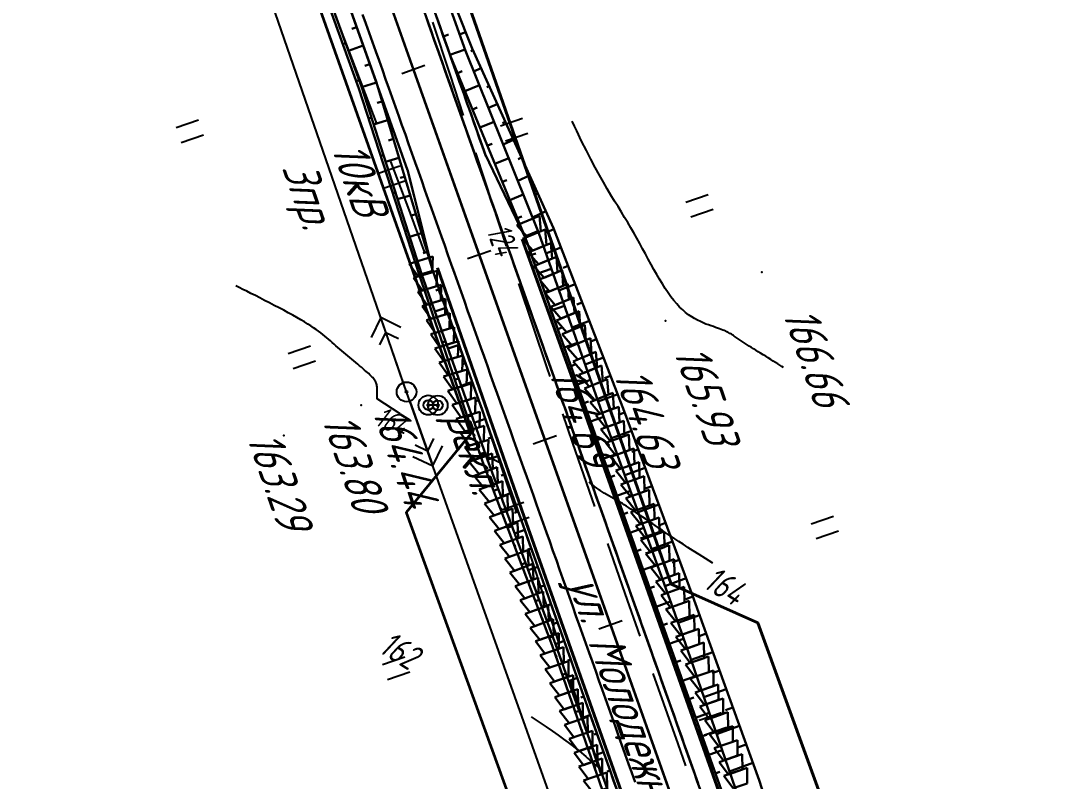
# Model space of a CAD drawing. Header units: millimetres. Extents: x -698 to 8131, y -704 to 4503.
# Drawn here: x 7838.7 to 7945.5, y -22.7 to 54.7 of the extents above; entities that cross this region are included whole.
import ezdxf

# ---------------------------------------------------------------- set-up
doc = ezdxf.new("R2010")
doc.units = ezdxf.units.MM
doc.linetypes.add('CONTI', pattern=[0])
for name, color, linetype, lineweight in [('10', 1, 'Continuous', 35), ('КОПИЯ_ОСЬ_13_ОТКОСЫ', 7, 'Continuous', 30), ('КОПИЯ_ОСЬ_ГРАНИЦЫ_ПОЛОС', 7, 'Continuous', 30), ('КОПИЯ_ОСЬ_ОТКОСЫ', 7, 'Continuous', 30), ('Огражд-перила', 1, 'ограждение2', 40), ('ОСЬ_ВЕРХ_ПОКРЫТИЯ_ГРАНИЦЫ_ПОЛОС', 7, 'Continuous', 30), ('ОСЬ_ВЕРХ_ПОКРЫТИЯ_ОСЬ', 1, 'Continuous', 30)]:
    doc.layers.add(name, color=color, linetype=linetype, lineweight=lineweight)
for name, color, linetype in [('GOR_BDEFAULT', 212, 'CONTI'), ('NAD_MDEFAULT', 7, 'CONTI'), ('PI_OTDEFAULT', 172, 'CONTI'), ('PI_TTDEFAULT', 5, 'CONTI'), ('SIT_LDEFAULT', 7, 'CONTI'), ('USLZNDEFAULT', 7, 'CONTI'), ('ZAPSKDEFAULT', 7, 'CONTI'), ('канава', 7, 'Continuous'), ('ОСЬ_ВЕРХ_ПОКРЫТИЯ_ПИКЕТЫ', 1, 'Continuous'), ('разметка', 7, 'Continuous')]:
    doc.layers.add(name, color=color, linetype=linetype)
doc.layers.get('КОПИЯ_ОСЬ_ОТКОСЫ').off()
doc.styles.add('eskd', font='isocpeui.ttf', dxfattribs={"width": 1.2})
doc.styles.add('SHRFT', font='isocpeui.ttf', dxfattribs={"width": 3.5})
doc.styles.get("Standard").update_dxf_attribs({"font": 'isocpeui.ttf'})
doc.linetypes.add('ограждение2', pattern='A,0.25,-0.1,[132,ltypeshp.shx,S=0.1,R=0,X=-0.1,Y=0],-0.1,1', length=1.45)

# ---------------------------------------------------------------- blocks, each defined once
blk = doc.blocks.new('BL_2011')
at = {"color": 0}
for p, q in [((0, 0), (0, 2.4)), ((1.6, 0), (1.6, 2.4))]:
    blk.add_line(p, q, dxfattribs=at)
blk = doc.blocks.new('BL_22')
at = {"color": 0}
for radius in [1, 0.5, 0.1]:
    blk.add_circle((0, 0), radius, dxfattribs=at)
blk = doc.blocks.new('BL_26')
at = {"color": 0}
for radius in [1, 0.1]:
    blk.add_circle((0, 0), radius, dxfattribs=at)
blk = doc.blocks.new('6')
at = {"layer": 'канава', "color": 5, "linetype": 'Continuous', "lineweight": 30}
for p, q in [((-1.5, -1.25), (-1.5, 1.25)), ((0, 0.75), (-1.5, 1.25)), ((0, 0.75), (0, -0.75)), ((0, -0.75), (-1.5, -1.25))]:
    blk.add_line(p, q, dxfattribs=at)
blk = doc.blocks.new('*U54')
at = {"layer": 'КОПИЯ_ОСЬ_13_ОТКОСЫ'}
for points in [[(167.95, -197.5), (170.99, -205.97), (178.44, -224.55), (185.1, -243.41), (191.91, -262.21), (193.57, -266.93), (198.46, -281.11), (204.63, -300.14), (211.07, -319.08), (215.85, -332.55), (217.43, -337.05), (217.75, -337.95), (219.45, -342.67), (227.45, -365.04)], [(168.33, -197.36), (171.65, -205.74), (179.94, -224.02), (187.15, -242.68), (194.08, -261.44), (195.79, -266.14), (200.87, -280.25), (206.99, -299.31), (213.31, -318.28), (218.42, -331.64), (220.13, -336.11), (220.46, -337), (222.47, -341.62), (226.05, -351.01), (227.8, -355.72), (231.48, -365.08)], [(170.98, -204.07), (170.39, -204.3)], [(171.73, -205.92), (171.54, -206.01)], [(172.56, -207.74), (171.83, -208.07)], [(173.38, -209.56), (173.14, -209.67)], [(174.21, -211.39), (173.32, -211.79)], [(175.03, -213.21), (174.74, -213.34)], [(175.86, -215.03), (174.81, -215.5)], [(176.69, -216.85), (176.34, -217.01)], [(177.51, -218.67), (176.3, -219.22)], [(178.34, -220.49), (177.93, -220.68)], [(179.16, -222.31), (177.79, -222.94)], [(179.98, -224.14), (179.51, -224.32)], [(180.7, -226), (179.16, -226.6)], [(181.43, -227.87), (180.91, -228.07)], [(182.15, -229.73), (180.5, -230.37)], [(182.87, -231.6), (182.32, -231.81)], [(183.59, -233.46), (181.83, -234.15)], [(184.31, -235.33), (183.73, -235.56)], [(185.03, -237.2), (183.16, -237.92)], [(185.76, -239.06), (185.13, -239.3)], [(186.48, -240.93), (184.5, -241.69)], [(187.2, -242.79), (186.53, -243.04)], [(187.89, -244.67), (185.83, -245.43)], [(188.58, -246.54), (187.9, -246.8)], [(189.28, -248.42), (187.2, -249.19)], [(189.97, -250.3), (189.28, -250.55)], [(190.66, -252.17), (188.56, -252.95)], [(191.35, -254.05), (190.65, -254.31)], [(192.05, -255.92), (189.92, -256.71)], [(192.74, -257.8), (192.03, -258.06)], [(193.43, -259.68), (191.28, -260.47)], [(194.13, -261.55), (193.41, -261.81)], [(194.81, -263.43), (192.62, -264.23)], [(195.49, -265.31), (194.76, -265.58)], [(196.17, -267.19), (193.94, -268)], [(196.85, -269.08), (196.1, -269.34)], [(197.53, -270.96), (195.24, -271.78)], [(198.2, -272.84), (197.44, -273.11)], [(198.88, -274.72), (196.54, -275.56)], [(199.56, -276.6), (198.78, -276.88)], [(200.24, -278.48), (197.85, -279.34)]]:
    blk.add_lwpolyline(points, dxfattribs=at)
blk = doc.blocks.new('*U57')
at = {"layer": 'КОПИЯ_ОСЬ_13_ОТКОСЫ'}
for points in [[(188.25, -210.28), (191.32, -218.74), (197.44, -237.79), (204.1, -256.65), (211.04, -275.41), (212.7, -280.12), (217.8, -294.23), (224.73, -312.99), (236.18, -345.3), (242.54, -363.54), (248.72, -381.84)], [(187.97, -210.38), (191.02, -218.84), (197.2, -237.87), (203.6, -256.82), (210.68, -275.53), (217.24, -294.43), (224.03, -313.24), (235.19, -345.65), (237.94, -353.71), (240.65, -361.78), (241.79, -365.22), (243.64, -370.85)], [(188.72, -212.45), (188.81, -212.41)], [(189.39, -214.33), (189.68, -214.22)], [(190.07, -216.21), (190.17, -216.17)], [(190.75, -218.09), (191.04, -217.98)], [(191.39, -219.98), (191.49, -219.95)], [(192.01, -221.89), (192.3, -221.79)], [(192.63, -223.79), (192.72, -223.76)], [(193.25, -225.69), (193.52, -225.6)], [(193.86, -227.59), (193.96, -227.56)], [(194.48, -229.49), (194.74, -229.41)], [(195.1, -231.4), (195.19, -231.37)], [(195.72, -233.3), (195.97, -233.22)], [(196.34, -235.2), (196.42, -235.17)], [(196.95, -237.1), (197.19, -237.03)], [(197.58, -239), (197.66, -238.97)], [(198.22, -240.9), (198.5, -240.8)], [(198.86, -242.79), (198.96, -242.76)], [(199.5, -244.69), (199.84, -244.57)], [(200.14, -246.58), (200.25, -246.54)], [(200.78, -248.48), (201.17, -248.35)], [(201.42, -250.37), (201.55, -250.33)], [(202.06, -252.27), (202.5, -252.12)], [(202.7, -254.16), (202.85, -254.11)], [(203.34, -256.06), (203.84, -255.89)], [(204.02, -257.94), (204.18, -257.87)], [(204.73, -259.81), (205.21, -259.63)], [(205.44, -261.68), (205.59, -261.62)], [(206.14, -263.55), (206.59, -263.38)], [(206.85, -265.42), (207, -265.36)], [(207.56, -267.29), (207.98, -267.13)], [(208.27, -269.16), (208.41, -269.11)], [(208.97, -271.03), (209.36, -270.88)], [(209.68, -272.9), (209.81, -272.85)], [(210.39, -274.77), (210.75, -274.64)], [(211.07, -276.65), (211.19, -276.61)], [(211.72, -278.54), (212.1, -278.41)], [(212.38, -280.43), (212.5, -280.39)], [(213.03, -282.32), (213.45, -282.18)], [(213.69, -284.21), (213.83, -284.16)], [(214.35, -286.1), (214.81, -285.94)], [(215, -287.99), (215.15, -287.94)]]:
    blk.add_lwpolyline(points, dxfattribs=at)

msp = doc.modelspace()

# ---------------------------------------------------------------- linework, layer by layer
at = {"layer": '10'}
for points in [[(7384.5, 596.29), (7438.51, 545.9), (7502.4, 474.09), (7557.08, 408.21), (7599.64, 364.49), (7714.09, 267.32), (7782.33, 205.66), (7802.95, 187.96), (7827.05, 167.28), (7831.93, 163.09), (7846.05, 144.89), (7851.59, 137.76), (7868.69, 97.28), (7876.34, 79.15), (7881.94, 63.12), (7904.92, -2.65), (7913.74, -6.59), (7929.84, -50.89), (7929.84, -50.89), (7966.05, -166.92), (7964.87, -168.84), (7968.62, -174.87), (7974.57, -194.31), (7993.63, -264.5)], [(7863.85, 70.86), (7884.48, 12.62), (7877.93, 4.65), (7901.5, -60.46), (7901.5, -60.46), (7903.35, -66.7), (7920.3, -88.72), (7920.3, -88.72), (7924.88, -103.01), (7927.52, -111.3), (7935.55, -136.47), (7947.79, -175.84), (7939.21, -182.26), (7941.85, -190.57), (7950.43, -184.33), (7954.71, -198.61), (7954.71, -198.61), (7964.68, -232.4), (7972.35, -287.43), (7972.92, -291.48), (7975.03, -306.55), (7979.8, -321.22), (7971.07, -330.47)], [(8007.61, -334.04), (8006.05, -312.95), (7993.63, -264.5), (7974.57, -194.31), (7968.62, -174.87), (7964.87, -168.84), (7966.05, -166.92), (7929.84, -50.89), (7929.84, -50.89), (7913.74, -6.59), (7904.92, -2.65), (7881.94, 63.12)]]:
    msp.add_lwpolyline(points, dxfattribs=at)
at = {"layer": 'GOR_BDEFAULT', "color": 212, "flags": 128}
for points, elevation in [([(7895.3, 43.51), (7895.07, 43.99), (7894.83, 44.48)], 166), ([(7916.36, 19.42), (7916.18, 19.53), (7915.98, 19.65), (7915.77, 19.78), (7915.54, 19.92), (7915.3, 20.07), (7915.05, 20.23), (7914.79, 20.39), (7914.54, 20.55), (7914.28, 20.71), (7914.02, 20.87), (7913.77, 21.02), (7913.53, 21.18), (7913.29, 21.32), (7913.08, 21.46), (7912.87, 21.59), (7911.32, 22.61), (7911.26, 22.66), (7911.2, 22.7), (7911.13, 22.75), (7911.06, 22.8), (7910.98, 22.85), (7910.89, 22.89), (7910.8, 22.95), (7910.7, 23), (7910.59, 23.05), (7910.47, 23.11), (7910.33, 23.17), (7910.19, 23.23), (7910.02, 23.29), (7909.85, 23.36), (7909.65, 23.43), (7909.44, 23.5), (7909.22, 23.57), (7908.98, 23.65), (7908.72, 23.74), (7908.46, 23.84), (7908.18, 23.96), (7907.9, 24.09), (7907.61, 24.23), (7907.31, 24.4), (7907.01, 24.58), (7906.7, 24.79), (7906.39, 25.02), (7906.09, 25.28), (7905.78, 25.57), (7905.48, 25.89), (7905.18, 26.24), (7904.89, 26.62), (7904.6, 27.03), (7904.31, 27.46), (7904.02, 27.92), (7903.74, 28.39), (7903.45, 28.88), (7903.17, 29.39), (7902.88, 29.91), (7902.59, 30.44), (7902.31, 30.97), (7902.01, 31.51), (7901.72, 32.04), (7901.42, 32.58), (7901.12, 33.11), (7900.81, 33.64), (7900.5, 34.16), (7900.18, 34.69), (7899.85, 35.23), (7899.51, 35.79), (7899.15, 36.36), (7898.79, 36.97), (7898.41, 37.61), (7898.02, 38.29), (7897.62, 39.01), (7897.19, 39.79), (7896.75, 40.62), (7896.29, 41.51), (7895.8, 42.47), (7895.3, 43.51)], 166), ([(7877.32, 14.69), (7874.99, 16.23), (7874.98, 16.3), (7874.98, 16.38), (7874.98, 16.47), (7874.98, 16.56), (7874.99, 16.65), (7874.99, 16.75), (7874.99, 16.85), (7875, 16.95), (7875, 17.05), (7875, 17.15), (7875, 17.25), (7875, 17.36), (7874.99, 17.46), (7874.97, 17.56), (7874.95, 17.65), (7874.93, 17.74), (7874.89, 17.84), (7874.85, 17.93), (7874.81, 18.01), (7874.75, 18.1), (7874.69, 18.19), (7874.62, 18.28), (7874.54, 18.38), (7874.45, 18.47), (7874.36, 18.57), (7874.25, 18.68), (7874.13, 18.79), (7874, 18.9), (7873.87, 19.02), (7873.72, 19.15), (7873.56, 19.29), (7873.39, 19.44), (7873.21, 19.59), (7873.02, 19.75), (7872.82, 19.91), (7872.63, 20.08), (7872.42, 20.25), (7872.21, 20.42), (7872.01, 20.59), (7871.8, 20.77), (7871.59, 20.94), (7871.38, 21.12), (7871.18, 21.29), (7870.98, 21.46), (7870.79, 21.63), (7870.6, 21.8), (7870.42, 21.96), (7870.24, 22.12), (7870.05, 22.28), (7869.87, 22.44), (7869.67, 22.6), (7869.47, 22.76), (7869.26, 22.93), (7869.03, 23.1), (7868.79, 23.27), (7868.52, 23.46), (7868.24, 23.65), (7867.93, 23.84), (7867.59, 24.05), (7867.22, 24.27), (7866.83, 24.5), (7866.4, 24.74), (7865.95, 24.98), (7865.49, 25.24), (7865.01, 25.49), (7864.52, 25.74), (7864.03, 26), (7863.54, 26.25), (7863.06, 26.49), (7862.6, 26.73), (7862.15, 26.95), (7861.72, 27.17), (7861.32, 27.37), (7860.95, 27.55), (7860.61, 27.72)], 164), ([(7887.41, 9.85), (7887.34, 9.78), (7885.3, 10.77)], 164), ([(7909.15, -0.5), (7908.42, -0.04), (7907.76, 0.38), (7907.16, 0.76), (7906.62, 1.1), (7906.14, 1.42), (7905.7, 1.7), (7905.3, 1.96), (7904.94, 2.19), (7904.62, 2.41), (7904.32, 2.61), (7904.04, 2.8), (7903.78, 2.97), (7903.53, 3.15), (7903.28, 3.31), (7903.04, 3.48), (7902.79, 3.65), (7902.54, 3.82), (7902.29, 4), (7902.03, 4.17), (7901.78, 4.34), (7901.53, 4.51), (7901.28, 4.68), (7901.04, 4.84), (7900.81, 5), (7900.58, 5.15), (7900.36, 5.29), (7900.15, 5.43), (7899.96, 5.56), (7899.77, 5.67), (7899.6, 5.78), (7898.1, 6.61), (7898, 6.68), (7897.9, 6.74), (7897.8, 6.82), (7897.69, 6.89), (7897.57, 6.97), (7897.46, 7.06), (7897.35, 7.14), (7897.23, 7.22), (7897.12, 7.31), (7897.01, 7.39), (7896.91, 7.46), (7896.81, 7.54), (7896.72, 7.61), (7896.64, 7.67), (7896.56, 7.73)], 164), ([(7890.67, -16.17), (7891.47, -16.7), (7892.19, -17.19), (7892.84, -17.63), (7893.43, -18.04), (7893.95, -18.42), (7894.42, -18.76), (7894.83, -19.07), (7895.19, -19.35), (7895.51, -19.6), (7895.79, -19.83), (7896.03, -20.03), (7896.23, -20.21), (7896.41, -20.37), (7896.57, -20.51), (7896.71, -20.64), (7897.46, -21.26)], 162)]:
    msp.add_lwpolyline(points, dxfattribs=dict(at, elevation=elevation))
at = {"layer": 'PI_TTDEFAULT', "color": 5}
for p in [(7914.14, 29.12, 166.66), (7904.34, 24.16, 165.93), (7877.98, 16.93, 164.44), (7873.38, 15.58, 163.8), (7865.5, 12.49, 163.29)]:
    msp.add_point(p, dxfattribs=at)
at = {"layer": 'SIT_LDEFAULT', "color": 7}
for p, q in [((7877.98, 16.93), (7859.68, 69.78)), ((7882.41, 49.23), (7880.66, 54.56)), ((7871.4, 53.49), (7874.2, 46.11)), ((7883.79, 45.07), (7882.42, 49.23)), ((7874.21, 46.11), (7874.95, 44.14)), ((7885.95, 38.47), (7885.03, 41.27)), ((7876.36, 40.4), (7878.11, 35.75)), ((7888.17, 31.77), (7885.95, 38.47)), ((7878.11, 35.75), (7879.86, 31.03)), ((7892.3, 19.39), (7889.42, 27.97)), ((7881.25, 27.29), (7881.81, 25.78)), ((7881.81, 25.78), (7884.65, 17.88)), ((7875.36, 24.49), (7874.37, 22.45)), ((7877.65, 17.87), (7875.36, 24.49)), ((7877.4, 23.5), (7875.36, 24.49)), ((7875.27, 21.71), (7875.89, 22.98)), ((7875.89, 22.98), (7877.16, 22.36)), ((7892.61, 18.5), (7892.31, 19.39)), ((7897.19, -37.07), (7877.98, 16.93)), ((7878.32, 15.99), (7880.66, 9.39)), ((7881.16, 15.56), (7880.2, 15.58)), ((7885.97, 14.1), (7887.52, 9.6)), ((7894.92, 11.72), (7893.9, 14.71)), ((7880.73, 12.18), (7880.13, 10.9)), ((7880.13, 10.9), (7878.85, 11.51)), ((7880.66, 9.39), (7881.63, 11.44)), ((7897.16, 5.25), (7894.92, 11.72)), ((7878.62, 10.36), (7880.66, 9.39)), ((7887.51, 9.6), (7889.16, 4.62)), ((7900.25, -3.6), (7898.47, 1.48)), ((7890.41, 0.83), (7892.51, -5.66)), ((7901.78, -7.95), (7900.25, -3.6)), ((7892.51, -5.66), (7893.48, -8.69)), ((7905.62, -18.91), (7903.1, -11.73)), ((7894.7, -12.51), (7894.96, -13.31)), ((7894.96, -13.31), (7897.4, -20.97)), ((7906.41, -21.16), (7905.62, -18.91)), ((7897.41, -20.97), (7897.75, -22.03))]:
    msp.add_line(p, q, dxfattribs=at)
at = {"layer": 'КОПИЯ_ОСЬ_13_ОТКОСЫ'}
for points in [[(7874.59, 73.26), (7882.45, 51.11), (7890.08, 32.59), (7928.29, -75.12), (7934.67, -93.45), (7940.88, -111.85)], [(7868.56, 66.34), (7874.91, 48.43), (7880.66, 29.25), (7918.86, -78.46), (7925.21, -96.7), (7931.39, -115)], [(7880.96, 60.13), (7884, 51.66), (7891.44, 33.08), (7898.11, 14.22), (7904.92, -4.59), (7906.58, -9.3), (7911.46, -23.49), (7917.63, -42.52), (7924.08, -61.45), (7928.85, -74.92), (7930.44, -79.43), (7930.75, -80.33), (7932.45, -85.05), (7940.46, -107.42)], [(7870.36, 56.37), (7873.42, 47.91), (7879.54, 28.86), (7886.21, 10), (7893.14, -8.76), (7894.81, -13.48), (7899.91, -27.58), (7906.83, -46.35), (7918.29, -78.66), (7924.64, -96.89), (7930.82, -115.19)], [(7872.91, 54.08), (7872.4, 53.9)], [(7881.74, 53.13), (7882.25, 53.31)], [(7873.58, 52.19), (7872.07, 51.66)], [(7882.4, 51.24), (7883.95, 51.79)], [(7874.25, 50.31), (7873.74, 50.13)], [(7883.16, 49.39), (7883.66, 49.6)], [(7874.92, 48.42), (7873.4, 47.97)], [(7883.92, 47.54), (7885.4, 48.15)], [(7875.49, 46.51), (7874.98, 46.36)], [(7884.68, 45.69), (7885.18, 45.9)], [(7876.06, 44.59), (7874.63, 44.16)], [(7885.45, 43.85), (7886.89, 44.44)], [(7876.64, 42.68), (7876.16, 42.53)], [(7886.21, 42), (7886.69, 42.19)], [(7877.21, 40.76), (7875.85, 40.35)], [(7886.97, 40.15), (7888.38, 40.73)], [(7877.78, 38.84), (7877.33, 38.71)], [(7887.73, 38.3), (7888.2, 38.49)], [(7878.36, 36.93), (7877.07, 36.54)], [(7888.49, 36.45), (7889.86, 37.01)], [(7878.93, 35.01), (7878.5, 34.88)], [(7889.25, 34.6), (7889.71, 34.79)], [(7890.02, 32.75), (7891.35, 33.3)], [(7879.5, 33.1), (7878.3, 32.73)], [(7880.08, 31.18), (7879.68, 31.06)], [(7890.69, 30.87), (7891.15, 31.03)], [(7880.65, 29.26), (7879.52, 28.93)], [(7891.36, 28.98), (7892.72, 29.46)], [(7881.32, 27.38), (7880.95, 27.25)], [(7892.03, 27.1), (7892.48, 27.26)], [(7892.7, 25.21), (7894.05, 25.69)], [(7881.99, 25.49), (7880.87, 25.1)], [(7882.66, 23.61), (7882.28, 23.48)], [(7893.37, 23.33), (7893.82, 23.49)], [(7883.33, 21.72), (7882.21, 21.33)], [(7894.04, 21.44), (7895.38, 21.92)], [(7883.99, 19.84), (7883.62, 19.71)], [(7894.7, 19.56), (7895.15, 19.72)], [(7884.66, 17.95), (7883.54, 17.56)], [(7895.37, 17.67), (7896.72, 18.15)], [(7885.33, 16.07), (7884.96, 15.94)], [(7896.04, 15.79), (7896.49, 15.95)], [(7886, 14.18), (7884.87, 13.78)], [(7896.71, 13.9), (7898.05, 14.38)], [(7886.67, 12.3), (7886.29, 12.17)], [(7897.38, 12.02), (7897.83, 12.18)], [(7887.34, 10.41), (7886.21, 10.01)], [(7898.05, 10.13), (7899.41, 10.62)], [(7888.01, 8.53), (7887.63, 8.4)], [(7898.71, 8.25), (7899.17, 8.41)], [(7888.67, 6.64), (7887.59, 6.26)], [(7899.38, 6.36), (7900.77, 6.86)], [(7889.34, 4.76), (7888.98, 4.63)], [(7900.05, 4.48), (7900.52, 4.64)], [(7890.01, 2.87), (7888.98, 2.51)], [(7900.72, 2.59), (7902.13, 3.1)], [(7890.68, 0.99), (7890.34, 0.87)], [(7901.39, 0.71), (7901.86, 0.88)], [(7891.35, -0.9), (7890.37, -1.24)], [(7902.06, -1.18), (7903.5, -0.67)], [(7892.02, -2.78), (7891.69, -2.9)], [(7902.73, -3.06), (7903.21, -2.89)], [(7892.69, -4.67), (7891.75, -5)], [(7903.4, -4.95), (7904.86, -4.43)], [(7893.35, -6.55), (7893.04, -6.66)], [(7904.06, -6.83), (7904.55, -6.66)], [(7894.02, -8.43), (7893.14, -8.75)], [(7904.73, -8.72), (7906.19, -8.2)], [(7894.69, -10.32), (7894.4, -10.42)], [(7905.4, -10.6), (7905.89, -10.43)], [(7895.36, -12.2), (7894.47, -12.52)], [(7906.07, -12.49), (7907.5, -11.98)], [(7896.03, -14.09), (7895.73, -14.19)], [(7906.74, -14.37), (7907.21, -14.2)], [(7896.7, -15.97), (7895.82, -16.28)], [(7907.41, -16.26), (7908.8, -15.76)], [(7897.36, -17.86), (7897.07, -17.96)], [(7908.08, -18.14), (7908.54, -17.98)], [(7898.03, -19.74), (7897.19, -20.05)], [(7908.74, -20.03), (7910.1, -19.54)], [(7898.7, -21.63), (7898.42, -21.73)], [(7909.41, -21.91), (7909.87, -21.75)]]:
    msp.add_lwpolyline(points, dxfattribs=at)
at = {"layer": 'КОПИЯ_ОСЬ_ГРАНИЦЫ_ПОЛОС'}
for points in [[(7907.88, -23.57), (7907.54, -22.63), (7907.21, -21.68), (7906.88, -20.74), (7906.54, -19.8), (7906.21, -18.86), (7905.87, -17.92), (7905.54, -16.97), (7905.21, -16.03), (7904.87, -15.09), (7904.54, -14.15), (7904.2, -13.2), (7903.87, -12.26), (7903.53, -11.32), (7903.2, -10.38), (7902.87, -9.44), (7902.53, -8.49), (7902.2, -7.55), (7901.86, -6.61), (7901.53, -5.67), (7901.2, -4.72), (7900.86, -3.78), (7900.53, -2.84), (7900.19, -1.9), (7899.86, -0.96), (7899.52, -0.01), (7899.19, 0.93), (7898.86, 1.87), (7898.52, 2.81), (7898.19, 3.75), (7897.85, 4.7), (7897.52, 5.64), (7897.18, 6.58), (7896.85, 7.52), (7896.52, 8.47), (7896.18, 9.41), (7895.85, 10.35), (7895.51, 11.29), (7895.18, 12.23), (7894.85, 13.18), (7894.51, 14.12), (7894.18, 15.06), (7893.84, 16), (7893.51, 16.95), (7893.17, 17.89), (7892.84, 18.83), (7892.51, 19.77), (7892.17, 20.71), (7891.84, 21.66), (7891.5, 22.6), (7891.17, 23.54), (7890.84, 24.48), (7890.5, 25.43), (7890.17, 26.37), (7889.83, 27.31), (7889.5, 28.25), (7889.16, 29.19), (7888.83, 30.14), (7888.5, 31.08), (7888.16, 32.02), (7887.83, 32.96), (7887.49, 33.91), (7887.16, 34.85), (7886.82, 35.79), (7886.49, 36.73), (7886.16, 37.67), (7885.82, 38.62), (7885.49, 39.56), (7885.15, 40.5), (7884.82, 41.44), (7884.49, 42.39), (7884.15, 43.33), (7883.82, 44.27), (7883.48, 45.21), (7883.15, 46.15), (7882.81, 47.1), (7882.48, 48.04), (7882.15, 48.98), (7881.81, 49.92), (7881.48, 50.87), (7881.14, 51.81), (7880.81, 52.75), (7880.48, 53.69), (7880.14, 54.63), (7879.81, 55.58)], [(7879.93, 55.23), (7880.26, 54.29), (7880.6, 53.35), (7880.93, 52.41), (7881.26, 51.47), (7881.6, 50.52), (7881.93, 49.58), (7882.27, 48.64), (7882.6, 47.7), (7882.94, 46.76), (7883.27, 45.81), (7883.6, 44.87), (7883.94, 43.93), (7884.27, 42.99), (7884.61, 42.05), (7884.94, 41.1), (7885.27, 40.16), (7885.61, 39.22), (7885.94, 38.28), (7886.28, 37.34), (7886.61, 36.39), (7886.94, 35.45), (7887.28, 34.51), (7887.61, 33.57), (7887.95, 32.63), (7888.28, 31.68), (7888.62, 30.74), (7888.95, 29.8), (7889.28, 28.86), (7889.62, 27.92), (7889.95, 26.97), (7890.29, 26.03), (7890.62, 25.09), (7890.95, 24.15), (7891.29, 23.21), (7891.62, 22.26), (7891.96, 21.32), (7892.29, 20.38), (7892.62, 19.44), (7892.96, 18.5), (7893.29, 17.55), (7893.63, 16.61), (7893.96, 15.67), (7894.3, 14.73), (7894.63, 13.79), (7894.96, 12.84), (7895.3, 11.9), (7895.63, 10.96), (7895.97, 10.02), (7896.3, 9.08), (7896.63, 8.13), (7896.97, 7.19), (7897.3, 6.25), (7897.64, 5.31), (7897.97, 4.37), (7898.3, 3.43), (7898.64, 2.48), (7898.97, 1.54), (7899.31, 0.6), (7899.64, -0.34), (7899.98, -1.28), (7900.31, -2.23), (7900.64, -3.17), (7900.98, -4.11), (7901.31, -5.05), (7901.65, -5.99), (7901.98, -6.94), (7902.31, -7.88), (7902.65, -8.82), (7902.98, -9.76), (7903.32, -10.7), (7903.65, -11.65), (7903.98, -12.59), (7904.32, -13.53), (7904.65, -14.47), (7904.99, -15.41), (7905.32, -16.36), (7905.65, -17.3), (7905.99, -18.24), (7906.32, -19.18), (7906.66, -20.12), (7906.99, -21.07), (7907.33, -22.01), (7907.66, -22.95)], [(7881.06, 55.05), (7881.39, 54.11), (7881.72, 53.16), (7882.06, 52.22), (7882.39, 51.28), (7882.72, 50.34), (7883.06, 49.4), (7883.39, 48.46), (7883.73, 47.52), (7884.06, 46.58), (7884.39, 45.64), (7884.73, 44.7), (7885.06, 43.76), (7885.39, 42.81), (7885.73, 41.87), (7886.06, 40.93)]]:
    msp.add_lwpolyline(points, dxfattribs=at)
at = {"layer": 'Огражд-перила', "ltscale": 7}
for points in [[(8008.28, -341.15), (8001.72, -337.8, -0.147582), (8000.13, -332.68, 0.044303), (7996.04, -306.95), (7996.04, -306.95), (7996.04, -306.95), (7996.04, -306.95), (7992.45, -293.17), (7988.04, -274.96), (7984.56, -261.08), (7977.05, -232.51), (7964.98, -189.59), (7954.67, -155.97), (7939.64, -109.3), (7929.78, -80.34), (7914.78, -37.96), (7896.22, 14.48), (7889.74, 32.48)], [(7881.14, 29.57), (7889.95, 4.19), (7913.26, -61.73), (7925.12, -95.22), (7937.41, -132.07), (7946.54, -161.28), (7955.86, -192.01), (7965.01, -223.89), (7972.59, -252.11), (7978.54, -275.14), (7983.13, -293.3, -0.012488), (7988.4, -318.58, -0.040689), (7989.79, -335.39, -0.039762), (7988.26, -351.61, -0.056014), (7982.03, -370.27, -0.095933), (7948.96, -408.5), (7922.95, -430.67), (7891.22, -457.71), (7857.75, -486.28), (7849.63, -493.22, -0.45951), (7841.64, -492.51, -1.674407)]]:
    msp.add_lwpolyline(points, format="xyb", dxfattribs=at)
at = {"layer": 'ОСЬ_ВЕРХ_ПОКРЫТИЯ_ГРАНИЦЫ_ПОЛОС'}
for points in [[(7868.56, 66.34), (7878.08, 39.5)], [(7901.24, -22.81), (7900.91, -21.87), (7900.58, -20.93), (7900.24, -19.99), (7899.91, -19.04), (7899.57, -18.1), (7899.24, -17.16), (7898.91, -16.22), (7898.57, -15.28), (7898.24, -14.33), (7897.9, -13.39), (7897.57, -12.45), (7897.24, -11.51), (7896.9, -10.57), (7896.57, -9.63), (7896.23, -8.68), (7895.9, -7.74), (7895.56, -6.8), (7895.23, -5.86), (7894.9, -4.92), (7894.56, -3.97), (7894.23, -3.03), (7893.89, -2.09), (7893.56, -1.15), (7893.23, -0.21), (7892.89, 0.74), (7892.56, 1.68), (7892.22, 2.62), (7891.89, 3.56), (7891.56, 4.5), (7891.22, 5.45), (7890.89, 6.39), (7890.55, 7.33), (7890.22, 8.27), (7889.88, 9.21), (7889.55, 10.16), (7889.22, 11.1), (7888.88, 12.04), (7888.55, 12.98), (7888.21, 13.92), (7887.88, 14.87), (7887.55, 15.81), (7887.21, 16.75), (7886.88, 17.69), (7886.54, 18.63), (7886.21, 19.58), (7885.88, 20.52), (7885.54, 21.46), (7885.21, 22.4), (7884.87, 23.34), (7884.54, 24.29), (7884.2, 25.23), (7883.87, 26.17), (7883.54, 27.11), (7883.2, 28.05), (7882.87, 29), (7882.53, 29.94), (7882.2, 30.88), (7881.87, 31.82), (7881.53, 32.76), (7881.2, 33.71), (7880.86, 34.65), (7880.53, 35.59), (7880.2, 36.53), (7879.86, 37.47), (7879.53, 38.42), (7879.19, 39.36), (7878.86, 40.3), (7878.52, 41.24), (7878.19, 42.18), (7877.86, 43.13), (7877.52, 44.07), (7877.19, 45.01), (7876.85, 45.95), (7876.52, 46.89), (7876.19, 47.84), (7875.85, 48.78), (7875.52, 49.72), (7875.18, 50.66), (7874.85, 51.6), (7874.52, 52.55), (7874.18, 53.49), (7873.85, 54.43), (7873.51, 55.37)], [(7881.17, 54.73), (7881.5, 53.79), (7881.84, 52.85), (7882.17, 51.9), (7882.5, 50.96), (7882.84, 50.02), (7883.17, 49.08), (7883.51, 48.14), (7883.84, 47.2), (7884.17, 46.26), (7884.51, 45.31), (7884.84, 44.37), (7885.18, 43.43), (7885.51, 42.49), (7885.84, 41.55), (7886.06, 40.93)], [(7886.01, 41.08), (7889.48, 33.85)], [(7878.07, 39.55), (7878.07, 39.55), (7878.71, 36.98)], [(7878.71, 36.98), (7880.66, 29.25), (7880.99, 28.31), (7881.32, 27.37), (7881.66, 26.42), (7881.99, 25.48), (7882.33, 24.54), (7882.66, 23.6), (7882.99, 22.66), (7883.33, 21.71), (7883.66, 20.77), (7884, 19.83), (7884.33, 18.89), (7884.67, 17.95), (7885, 17.01), (7885.33, 16.06), (7885.67, 15.12), (7886, 14.18), (7886.34, 13.24), (7886.67, 12.3), (7887, 11.35), (7887.34, 10.41), (7887.67, 9.47), (7888.01, 8.53), (7888.34, 7.59), (7888.67, 6.64), (7889.01, 5.7), (7889.34, 4.76), (7889.68, 3.82), (7890.01, 2.88), (7890.34, 1.93), (7890.68, 0.99), (7891.01, 0.05), (7891.35, -0.89), (7891.68, -1.83), (7892.02, -2.78), (7892.35, -3.72), (7892.68, -4.66), (7893.02, -5.6), (7893.35, -6.54), (7893.69, -7.48), (7894.02, -8.43), (7894.35, -9.37), (7894.69, -10.31), (7895.02, -11.25), (7895.36, -12.19), (7895.69, -13.14), (7896.02, -14.08), (7896.36, -15.02), (7896.69, -15.96), (7897.03, -16.9), (7897.36, -17.85), (7897.69, -18.79), (7898.03, -19.73), (7898.36, -20.67), (7898.7, -21.61), (7899.03, -22.56), (7899.37, -23.5)], [(7889.48, 33.85), (7890.08, 32.59), (7890.08, 32.59), (7890.42, 31.65), (7890.75, 30.71), (7891.08, 29.77), (7891.42, 28.83), (7891.75, 27.88), (7892.09, 26.94), (7892.42, 26), (7892.75, 25.06), (7893.09, 24.12), (7893.42, 23.17), (7893.76, 22.23), (7894.09, 21.29), (7894.42, 20.35), (7894.76, 19.41), (7895.09, 18.46), (7895.43, 17.52), (7895.76, 16.58), (7896.09, 15.64), (7896.43, 14.7), (7896.76, 13.75), (7897.1, 12.81), (7897.43, 11.87), (7897.77, 10.93), (7898.1, 9.99), (7898.43, 9.05), (7898.77, 8.1), (7899.1, 7.16), (7899.44, 6.22), (7899.77, 5.28), (7900.1, 4.34), (7900.44, 3.39), (7900.77, 2.45), (7901.11, 1.51), (7901.44, 0.57), (7901.77, -0.37), (7902.11, -1.32), (7902.44, -2.26), (7902.78, -3.2), (7903.11, -4.14), (7903.44, -5.08), (7903.78, -6.03), (7904.11, -6.97), (7904.45, -7.91), (7904.78, -8.85), (7905.12, -9.79), (7905.45, -10.74), (7905.78, -11.68), (7906.12, -12.62), (7906.45, -13.56), (7906.79, -14.5), (7907.12, -15.44), (7907.45, -16.39), (7907.79, -17.33), (7908.12, -18.27), (7908.46, -19.21), (7908.79, -20.15), (7909.12, -21.1), (7909.46, -22.04), (7909.79, -22.98)], [(7882.2, 30.88), (7882.53, 29.94), (7882.87, 29), (7883.2, 28.05), (7883.54, 27.11), (7883.87, 26.17), (7884.2, 25.23), (7884.54, 24.29), (7884.87, 23.34), (7885.21, 22.4), (7885.54, 21.46), (7885.88, 20.52), (7886.21, 19.58), (7886.54, 18.63), (7886.88, 17.69), (7887.21, 16.75), (7887.55, 15.81), (7887.88, 14.87), (7888.21, 13.92), (7888.55, 12.98), (7888.88, 12.04), (7889.22, 11.1), (7889.55, 10.16), (7889.88, 9.21), (7890.22, 8.27), (7890.55, 7.33), (7890.89, 6.39), (7891.22, 5.45), (7891.56, 4.5), (7891.89, 3.56), (7892.22, 2.62), (7892.56, 1.68), (7892.89, 0.74), (7893.23, -0.21), (7893.56, -1.15), (7893.89, -2.09), (7894.23, -3.03), (7894.56, -3.97), (7894.9, -4.92), (7895.23, -5.86), (7895.56, -6.8), (7895.9, -7.74), (7896.23, -8.68), (7896.57, -9.63), (7896.9, -10.57), (7897.24, -11.51), (7897.57, -12.45), (7897.9, -13.39), (7898.24, -14.33), (7898.57, -15.28), (7898.91, -16.22), (7899.24, -17.16), (7899.57, -18.1), (7899.91, -19.04), (7900.24, -19.99), (7900.58, -20.93), (7900.91, -21.87), (7901.24, -22.81)]]:
    msp.add_lwpolyline(points, dxfattribs=at)
at = {"layer": 'ОСЬ_ВЕРХ_ПОКРЫТИЯ_ОСЬ'}
msp.add_lwpolyline([(7872.34, 67.64), (7922.91, -74.92), (7922.91, -74.92, -0.007544), (7942.7, -133.52)], format="xyb", dxfattribs=at)
at = {"layer": 'ОСЬ_ВЕРХ_ПОКРЫТИЯ_ПИКЕТЫ'}
for p, q in [((7877.5, 49.35), (7879.86, 50.19)), ((7884.19, 30.5), (7886.55, 31.34)), ((7884.19, 30.5), (7886.55, 31.34)), ((7890.88, 11.65), (7893.23, 12.49)), ((7897.56, -7.2), (7899.92, -6.36))]:
    msp.add_line(p, q, dxfattribs=at)
at = {"layer": 'разметка', "lineweight": 30, "ltscale": 7}
msp.add_lwpolyline([(7794.81, 179.95, -0.016421), (7820.57, 157.12, -0.069268), (7848.61, 122.63, -0.03752), (7862.04, 95.29, -0.011737), (7872.34, 67.64), (7884.89, 32.27), (7923.16, -75.63, -0.007544), (7942.47, -132.8, -0.000894), (7950.12, -156.78, -0.015332), (7984.14, -278.58, -0.007602), (7992.13, -312, -0.040426), (7994.93, -333.11)], format="xyb", dxfattribs=at)

# ---------------------------------------------------------------- block references
at = {"layer": 'USLZNDEFAULT', "color": 7, "rotation": 289}
for name, p in [('BL_2011', (7854.53, 43.85)), ('BL_2011', (7887.53, 44.01)), ('BL_2011', (7875.03, 39.16)), ('BL_2011', (7906.41, 36.26)), ('BL_26', (7877.98, 16.93)), ('BL_22', (7880.2, 15.58)), ('BL_22', (7881.16, 15.56)), ('BL_2011', (7887.66, 4.91)), ('BL_2011', (7919.16, 3.51)), ('BL_2011', (7901.8, 2.03, 164)), ('BL_2011', (7875.53, -10.84)), ('BL_2011', (7907.78, -16.49))]:
    msp.add_blockref(name, p, dxfattribs=at)
at = {"layer": 'ZAPSKDEFAULT', "color": 7, "rotation": 289}
msp.add_blockref('BL_2011', (7865.93, 20.83), dxfattribs=at)
at = {"layer": 'КОПИЯ_ОСЬ_13_ОТКОСЫ'}
for name, p in [('*U57', (7682.11, 266.65)), ('*U54', (7713, 257.63))]:
    msp.add_blockref(name, p, dxfattribs=at)
at = {"layer": 'КОПИЯ_ОСЬ_ОТКОСЫ'}
for p, rotation in [((7890.95, 32.99), 292.4730732114407), ((7891.52, 31.61), 292.4730732114407), ((7892.1, 30.22), 292.4730732114407), ((7879.89, 28.9), 286.8782264072061), ((7892.67, 28.83), 292.4730732114407), ((7880.33, 27.47), 286.8782264072061), ((7893.24, 27.45), 292.4730732114407), ((7880.76, 26.03), 286.8782264072061), ((7893.82, 26.06), 292.4730732114407), ((7881.2, 24.6), 286.8782264072061), ((7894.39, 24.68), 292.4730732114407), ((7881.63, 23.16), 286.8782264072061), ((7894.96, 23.29), 292.4730732114407), ((7882.07, 21.73), 286.8782264072061), ((7895.54, 21.9), 292.4730732114407), ((7882.5, 20.29), 286.8782264072061), ((7896.11, 20.52), 292.4730732114407), ((7882.94, 18.85), 286.8782264072061), ((7896.68, 19.13), 292.4730732114407), ((7897.26, 17.75), 292.4730732114407), ((7883.38, 17.42), 286.8782264072061), ((7897.83, 16.36), 292.4730732114407), ((7883.81, 15.98), 286.8782264072061), ((7884.25, 14.55), 286.8782264072061), ((7898.4, 14.97), 292.4730732114407), ((7898.94, 13.57), 289.8987196024199), ((7884.68, 13.11), 286.8782264072061), ((7899.45, 12.16), 289.8987196024199), ((7885.12, 11.68), 286.8782264072061), ((7885.55, 10.24), 286.8782264072061), ((7899.96, 10.75), 289.8987196024199), ((7900.47, 9.34), 289.8987196024199), ((7886.05, 8.83), 290.2424828622523), ((7900.98, 7.93), 289.8987196024199), ((7886.57, 7.42), 290.2424828622523), ((7887.08, 6.01), 290.2424828622523), ((7901.49, 6.52), 289.8987196024199), ((7887.6, 4.6), 290.2424828622523), ((7902, 5.11), 289.8987196024199), ((7902.51, 3.7), 289.8987196024199), ((7888.12, 3.2), 290.2424828622523), ((7888.64, 1.79), 290.2424828622523), ((7903.02, 2.29), 289.8987196024199), ((7889.16, 0.38), 290.2424828622523), ((7903.53, 0.88), 289.8987196024199), ((7904.04, -0.53), 289.8987196024199), ((7889.68, -1.02), 290.2424828622523), ((7890.2, -2.43), 290.2424828622523), ((7904.55, -1.94), 289.8987196024199), ((7890.72, -3.84), 290.2424828622523), ((7905.06, -3.35), 289.8987196024199), ((7905.57, -4.76), 289.4030134596736), ((7891.24, -5.25), 290.2424828622523), ((7891.76, -6.65), 290.2424828622523), ((7906.07, -6.18), 289.4030134596736), ((7892.27, -8.06), 290.2424828622523), ((7906.57, -7.59), 289.4030134596736), ((7907.07, -9.01), 289.4030134596736), ((7892.78, -9.47), 288.9790162262915), ((7893.27, -10.89), 288.9790162262915), ((7907.56, -10.43), 288.9982622148734), ((7893.76, -12.31), 288.9790162262915), ((7908.04, -11.85), 288.9982622148734), ((7908.53, -13.26), 288.9982622148734), ((7894.25, -13.73), 289.0631281659307), ((7894.74, -15.15), 289.0631281659307), ((7909.02, -14.68), 288.9982622148734), ((7895.23, -16.56), 289.0631281659307), ((7909.51, -16.1), 288.9982622148734), ((7910, -17.52), 288.9982622148734), ((7895.72, -17.98), 289.0631281659307), ((7896.21, -19.4), 289.0631281659307), ((7910.49, -18.94), 288.9982622148734), ((7896.7, -20.82), 289.0631281659307), ((7910.97, -20.35), 288.9982622148734), ((7911.46, -21.77), 288.9982622148734), ((7897.19, -22.23), 289.0631281659307), ((7897.68, -23.65), 289.0631281659307), ((7911.95, -23.19), 288.9982622148734)]:
    msp.add_blockref('6', p, dxfattribs=dict(at, rotation=rotation))

# ---------------------------------------------------------------- texts
at = {"layer": 'GOR_BDEFAULT', "color": 212, "style": 'SHRFT', "width": 0.75}
for s, height, rotation, p in [('164', 2.126, 333.8148, (7874.65, 13.63, 164)), ('164', 2.625, 328.1369, (7908.04, -2.91, 164)), ('162', 2.625, 328.2427, (7875.02, -9.51, 162))]:
    msp.add_text(s, height=height, rotation=rotation, dxfattribs=at).set_placement(p)
at = {"layer": 'NAD_MDEFAULT', "color": 7, "style": 'eskd', "oblique": 10, "width": 0.8}
for s, rotation, p in [('10кВ', 289, (7870.3, 41.77)), ('3пр.', 289, (7865.26, 39.78)), ('рекл.', 290, (7881.83, 14.37, 164)), ('ул. Молодежная', 289, (7894.36, -2.46, -303.62))]:
    msp.add_text(s, height=3.5, rotation=rotation, dxfattribs=at).set_placement(p)
at = {"layer": 'PI_OTDEFAULT', "color": 172, "style": 'eskd', "oblique": 10, "width": 0.8}
for s, p in [('166.66', (7916.22, 24.97)), ('165.93', (7905.12, 21.11)), ('164.69', (7892.43, 18.95)), ('164.63', (7899.02, 18.78)), ('163.80', (7869.32, 14.17, 163)), ('164.44', (7874.46, 14.98, -163.5)), ('163.29', (7861.68, 12.31))]:
    msp.add_text(s, height=3.5, rotation=289, dxfattribs=at).set_placement(p)
at = {"layer": 'ОСЬ_ВЕРХ_ПОКРЫТИЯ_ПИКЕТЫ', "width": 0.6}
msp.add_text('124', height=2.5, rotation=289.5291, dxfattribs=at).set_placement((7886.11, 33.31))

doc.saveas('drawing.dxf')
